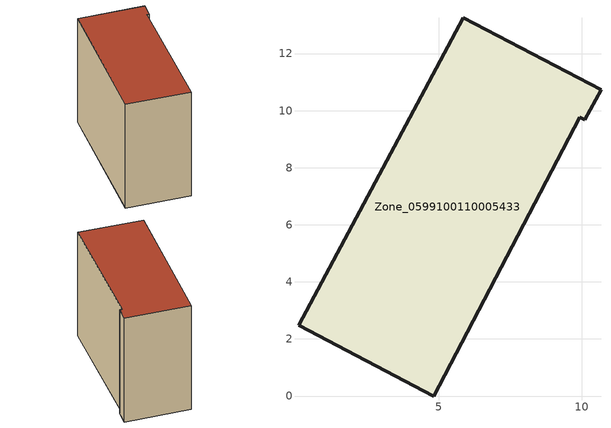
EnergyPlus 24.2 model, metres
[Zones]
Zone_0599100110005433
 floor ground (C_G): 10.11,9.68 9.94,9.77 4.81,0 0.08,2.48 5.86,13.25 10.68,10.74 z0
 wall outside (C_F): 9.94,9.77 10.11,9.68 10.68,10.74 5.86,13.25 0.08,2.48 4.81,0 9.94,9.77 z0:9.68
 roof outside (C_R): 5.86,13.25 0.08,2.48 4.81,0 9.94,9.77 10.11,9.68 10.68,10.74 z9.68
[BUILDING]
Pand.0599100110005433: North Axis=0; Terrain=City; Loads Convergence Tolerance Value=0.04; Temperature Convergence Tolerance Value=0.4; Solar Distribution=FullExterior; Maximum Number of Warmup Days=25; Minimum Number of Warmup Days=1
[Site:Location]
Rotterdam.The.Hague.AP_ZH_NLD Design_Conditions: Latitude=51.96; Longitude=4.45; Time Zone=1; Elevation=-4.5
[SITE:GROUNDTEMPERATURE:BUILDINGSURFACE]
18, 18, 18, 18, 18, 18, 18, 18, 18, 18, 18, 18
[MATERIAL] Thermal Absorptance=0.9; Solar Absorptance=0.7; Visible Absorptance=0.7
Name | Roughness | Thickness | Conductivity | Density | Specific Heat
G.TC.2015-2018 | MediumSmooth | 0.15 | 0.0428571 | 540 | 1210
F.TC.2015-2018 | Rough | 0.3 | 0.0666667 | 1920 | 840
R.TC.2015-2018 | MediumRough | 0.2 | 0.0333333 | 1500 | 1000
[CONSTRUCTION]
C_G: G.TC.2015-2018
C_F: F.TC.2015-2018
C_R: R.TC.2015-2018
[ZONE]
Zone_0599100110005433: Type=1; Multiplier=1; Ceiling Height=Autocalculate; Volume=Autocalculate; Floor Area=autocalculate; Part of Total Floor Area=Yes
[ZONEINFILTRATION:DESIGNFLOWRATE]
Infil_Zone_0599100110005433: Zone or ZoneList or Space or SpaceList=Zone_0599100110005433; Schedule=AlwaysOn; Design Flow Rate Calculation Method=Flow/Area; Flow Rate per Floor Area=0.0015; Constant Term Coefficient=1; Temperature Term Coefficient=0; Velocity Term Coefficient=0; Velocity Squared Term Coefficient=0
[HVACTEMPLATE:ZONE:IDEALLOADSAIRSYSTEM]
Zone_0599100110005433: Maximum Heating Supply Air Temperature=50; Minimum Cooling Supply Air Temperature=13; Maximum Heating Supply Air Humidity Ratio=0.0156; Minimum Cooling Supply Air Humidity Ratio=0.0077; Heating Limit=NoLimit; Cooling Limit=NoLimit; Dehumidification Control Type=ConstantSensibleHeatRatio; Cooling Sensible Heat Ratio=0.7; Dehumidification Setpoint=60; Humidification Control Type=None; Humidification Setpoint=30; Outdoor Air Method=None; Outdoor Air Flow Rate per Person=0.00944; Outdoor Air Flow Rate per Zone Floor Area=0; Outdoor Air Flow Rate per Zone=0; Demand Controlled Ventilation Type=None; Outdoor Air Economizer Type=NoEconomizer; Heat Recovery Type=None; Sensible Heat Recovery Effectiveness=0.7; Latent Heat Recovery Effectiveness=0.65
[ZONECONTROL:THERMOSTAT]
ThermostatControl_Zone_0599100110005433: Zone or ZoneList=Zone_0599100110005433; Control Type Schedule=DualSetpointControlType; Control 1=Thermostat_Zone_0599100110005433; Temperature Difference Between Cutout And Setpoint=0
[THERMOSTATSETPOINT:DUALSETPOINT]
Thermostat_Zone_0599100110005433: Heating Setpoint Temperature Schedule=HeatingSetpoint_Zone_0599100110005433; Cooling Setpoint Temperature Schedule=CoolingSetpoint_Zone_0599100110005433
[SCHEDULE:COMPACT]
HeatingSetpoint_Zone_0599100110005433: Through: 12/31, For: AllDays, Until: 24:00, 21
CoolingSetpoint_Zone_0599100110005433: Through: 12/31, For: AllDays, Until: 24:00, 24
DualSetpointControlType: Through: 12/31, For: AllDays, Until: 24:00, 4
AlwaysOn: Through: 12/31, For: AllDays, Until: 24:00, 1
